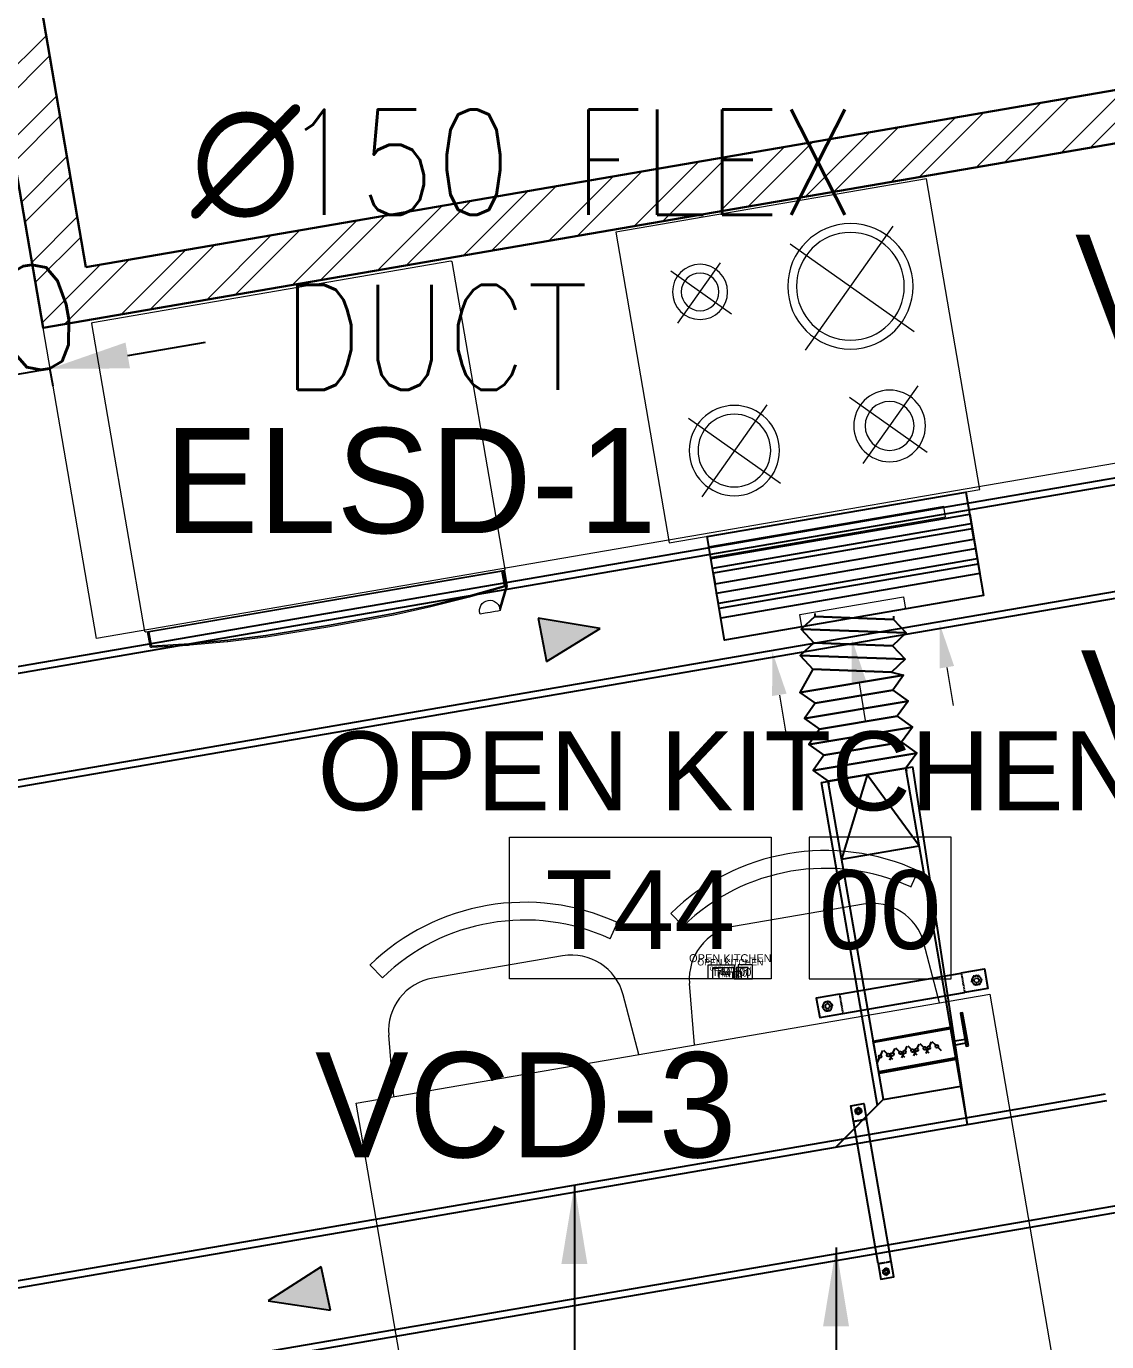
# Model space of a CAD drawing. Header units: millimetres. Extents: x -9226 to 166212, y -13 to 97274.
# Drawn here: x 39631 to 41687, y 18729 to 21232 of the extents above; entities that cross this region are included whole.
import ezdxf
from ezdxf.enums import TextEntityAlignment as Align

# ---------------------------------------------------------------- set-up
doc = ezdxf.new("R2010")
doc.units = ezdxf.units.MM
doc.linetypes.add('23491-GN-XR-PLOT LIMIT$0$DASHED', pattern=[0.75, 0.5, -0.25])
doc.linetypes.add('HIDDEN', pattern=[9.525, 6.35, -3.175])
doc.layers.get('0').update_dxf_attribs({"color": 8})
doc.layers.get('Defpoints').update_dxf_attribs({"color": 8})
for name, color, linetype in [('-EAD', 30, 'Continuous'), ('-TEXT', 7, 'Continuous'), ('1.INS', 8, 'Continuous'), ('1.support 2', 7, 'Continuous'), ('23491-GN-XR-PLOT LIMIT$0$ARCADE', 8, 'Continuous'), ('23491-GN-XR-PLOT LIMIT$0$BUILDING', 8, 'Continuous'), ('23491-GN-XR-PLOT LIMIT$0$PODIUM', 8, 'Continuous'), ('23491-GN-XR-PLOT LIMIT$0$RETAIL', 8, 'Continuous'), ('EAD', 30, 'Continuous'), ('ETA-AC-SUPPORT', 25, 'Continuous'), ('FAD', 3, 'Continuous'), ('HVAC-VOL-SPD-S01-M-01-0400 R-01$0$HVAC-VOL-SPD-S01-M-01-0400 R-01$0$000-VL-M-SAD ATD', 3, 'Continuous'), ('HVAC-VOL-SPD-S01-M-01-0400 R-01$0$HVAC-VOL-SPD-S01-M-01-0400 R-01$0$SLOTTED DIFFUSER', 171, 'Continuous'), ('IZ-AC-VCD', 4, 'Continuous'), ('VCD SHE', 7, 'Continuous')]:
    doc.layers.add(name, color=color, linetype=linetype)
for name, color, linetype, lineweight in [('1.XREF', 8, 'Continuous', 9), ('23491-XR-AR-2ND FLOOR PLAN$0$23491-XR-AR-2ND FLOOR PLAN$0$23491-XR-AR-TYP-FLOOR$0$A-EQUP-KITN-PLAN', 8, 'Continuous', 9), ('23491-XR-AR-2ND FLOOR PLAN$0$23491-XR-AR-2ND FLOOR PLAN$0$A-WALL', 8, 'Continuous', 30), ('23491-XR-AR-2ND FLOOR PLAN$0$23491-XR-AR-TYP-FLOOR$0$A-FURN-FREE-PLAN', 8, 'Continuous', 5), ('23491-XR-AR-2ND FLOOR PLAN$0$23491-XR-AR-TYP-FLOOR$0$A-WALL-PATT', 8, 'Continuous', 5), ('23491-XR-AR-2ND FLOOR PLAN$0$A-FLOR-IDEN', 8, 'Continuous', 9), ('23491-XR-AR-2ND FLOOR PLAN$0$A-FLOR-IDEN @ 10', 8, 'Continuous', 9), ('23491-XR-AR-2ND FLOOR PLAN$0$A-FLOR-IDEN @ 100', 8, 'Continuous', 9), ('23491-XR-AR-2ND FLOOR PLAN$0$A-FLOR-IDEN @ 5', 8, 'Continuous', 9), ('23491-XR-AR-2ND FLOOR PLAN$0$A-FLOR-IDEN @ 8', 8, 'Continuous', 9), ('23491-XR-AR-2ND FLOOR PLAN$0$A-WALL-CAVI', 8, 'Continuous', 15), ('A-ANNO-DIMS', 8, 'Continuous', 9), ('DLI', 7, 'Continuous', 5), ('HVAC-VOL-SPD-S01-M-01-0400 R-01$0$HVAC-VOL-SPD-S01-M-01-0400 R-01$0$000-VL-M-FLEXIBLE', 251, 'Continuous', 15), ('HVAC-VOL-SPD-S01-M-01-0400 R-01$0$HVAC-VOL-SPD-S01-M-01-0400 R-01$0$000-VL-M-RAD ATD', 150, 'Continuous', 20)]:
    doc.layers.add(name, color=color, linetype=linetype, lineweight=lineweight)
doc.styles.add('23491-XR-AR-2ND FLOOR PLAN$0$SDC-TEXT_4_2', font='arial.ttf')
doc.styles.add('JSE', font='romans.shx', dxfattribs={"width": 0.85})
doc.styles.add('ROMANS', font='isocp.shx', dxfattribs={"width": 0.8})
doc.styles.add('SDC-TEXT-ARB', font='sdc-arb.shx', dxfattribs={"height": 0.5})
doc.styles.get("Standard").update_dxf_attribs({"font": 'romans.shx', "height": 200})
doc.dimstyles.new('ISO-25', dxfattribs={"dimtxt": 200, "dimasz": 150, "dimexe": 1.25, "dimexo": 0.625, "dimgap": 1, "dimtad": 1, "dimtoh": 1, "dimdec": 0, "dimrnd": 5, "dimtxsty": 'Standard', "dimcen": 2.5, "dimclrd": 256, "dimclre": 256, "dimclrt": 7, "dimadec": 0, "dimazin": 0, "dimtfac": 1, "dimtdec": 0, "dimtix": 1, "dimtmove": 2, "dimatfit": 3, "dimfxl": 1, "dimarcsym": 1})
doc.dimstyles.new('JSE', dxfattribs={"dimtxt": 50, "dimasz": 150, "dimexe": 0.18, "dimexo": 0.0625, "dimgap": 50, "dimtad": 0, "dimdec": 0, "dimrnd": 5, "dimzin": 0, "dimdsep": 46, "dimtxsty": 'ROMANS', "dimcen": 0.09, "dimclrd": 7, "dimclre": 7, "dimclrt": 7, "dimadec": 0, "dimazin": 0, "dimtfac": 1, "dimtdec": 0, "dimtofl": 0, "dimtmove": 0, "dimatfit": 3, "dimfxl": 1, "dimtolj": 1, "dimtzin": 0, "dimarcsym": 1})

# ---------------------------------------------------------------- blocks, each defined once
blk = doc.blocks.new('*U507')
at = {"color": 8, "linetype": 'ByBlock'}
for points in [[(1.3, 0), (-7, 0), (-7, 4.5), (1.3, 4.5)], [(2.5, 0), (7, 0), (7, 4.5), (2.5, 4.5)]]:
    blk.add_lwpolyline(points, close=True, dxfattribs=at)
at = {"color": 8, "linetype": 'ByBlock', "style": '23491-XR-AR-2ND FLOOR PLAN$0$SDC-TEXT_4_2'}
for tag, p in [('ROOM-NAME-2', (0, 9.95)), ('ROOM-NAME-1', (0, 6.6)), ('ROOM-NO.', (-2.85, 2.2)), ('ROOM-FINISH', (4.75, 2.2))]:
    blk.add_attdef(tag, text='', height=2.5, dxfattribs=at).set_placement(p, align=Align.MIDDLE_CENTER)
blk = doc.blocks.new('*U744')
at = {"layer": '23491-XR-AR-2ND FLOOR PLAN$0$A-FLOR-IDEN @ 10', "color": 8}
ref = blk.add_blockref('*U507', (40971.1, 19419.5), dxfattribs=dict(at, xscale=5.999999999999999, yscale=5.999999999999999, zscale=5.999999999999999))
ref.add_attrib('ROOM-NO.', 'T44', dxfattribs={"layer": '0', "color": 0, "linetype": 'ByBlock', "height": 15, "style": '23491-XR-AR-2ND FLOOR PLAN$0$SDC-TEXT_4_2'}).set_placement((40954, 19432.7), align=Align.MIDDLE_CENTER)
ref.add_attrib('ROOM-FINISH', '00', dxfattribs={"layer": '0', "color": 0, "linetype": 'ByBlock', "height": 15, "style": '23491-XR-AR-2ND FLOOR PLAN$0$SDC-TEXT_4_2'}).set_placement((40999.6, 19432.7), align=Align.MIDDLE_CENTER)
ref.add_attrib('ROOM-NAME-1', 'OPEN KITCHEN', dxfattribs={"layer": '0', "color": 0, "linetype": 'ByBlock', "height": 15, "style": '23491-XR-AR-2ND FLOOR PLAN$0$SDC-TEXT_4_2'}).set_placement((40971.1, 19459.1), align=Align.MIDDLE_CENTER)
at = {"layer": '23491-XR-AR-2ND FLOOR PLAN$0$A-FLOR-IDEN @ 100', "color": 8}
ref = blk.add_blockref('*U507', (40971.1, 19419.5), dxfattribs=dict(at, xscale=60, yscale=60, zscale=60))
ref.add_attrib('ROOM-NO.', 'T44', dxfattribs={"layer": '0', "color": 0, "linetype": 'ByBlock', "height": 150, "style": '23491-XR-AR-2ND FLOOR PLAN$0$SDC-TEXT_4_2'}).set_placement((40800.1, 19551.5), align=Align.MIDDLE_CENTER)
ref.add_attrib('ROOM-FINISH', '00', dxfattribs={"layer": '0', "color": 0, "linetype": 'ByBlock', "height": 150, "style": '23491-XR-AR-2ND FLOOR PLAN$0$SDC-TEXT_4_2'}).set_placement((41256.1, 19551.5), align=Align.MIDDLE_CENTER)
ref.add_attrib('ROOM-NAME-1', 'OPEN KITCHEN', dxfattribs={"layer": '0', "color": 0, "linetype": 'ByBlock', "height": 150, "style": '23491-XR-AR-2ND FLOOR PLAN$0$SDC-TEXT_4_2'}).set_placement((40971.1, 19815.5), align=Align.MIDDLE_CENTER)
at = {"layer": '23491-XR-AR-2ND FLOOR PLAN$0$A-FLOR-IDEN @ 5', "color": 8}
ref = blk.add_blockref('*U507', (40971.1, 19419.5), dxfattribs=dict(at, xscale=3, yscale=3, zscale=3))
ref.add_attrib('ROOM-NO.', 'T44', dxfattribs={"layer": '0', "color": 0, "linetype": 'ByBlock', "height": 7.5, "style": '23491-XR-AR-2ND FLOOR PLAN$0$SDC-TEXT_4_2'}).set_placement((40962.6, 19426.1), align=Align.MIDDLE_CENTER)
ref.add_attrib('ROOM-FINISH', '00', dxfattribs={"layer": '0', "color": 0, "linetype": 'ByBlock', "height": 7.5, "style": '23491-XR-AR-2ND FLOOR PLAN$0$SDC-TEXT_4_2'}).set_placement((40985.4, 19426.1), align=Align.MIDDLE_CENTER)
ref.add_attrib('ROOM-NAME-1', 'OPEN KITCHEN', dxfattribs={"layer": '0', "color": 0, "linetype": 'ByBlock', "height": 7.5, "style": '23491-XR-AR-2ND FLOOR PLAN$0$SDC-TEXT_4_2'}).set_placement((40971.1, 19439.3), align=Align.MIDDLE_CENTER)
at = {"layer": '23491-XR-AR-2ND FLOOR PLAN$0$A-FLOR-IDEN @ 8', "color": 8}
ref = blk.add_blockref('*U507', (40971.1, 19419.5), dxfattribs=dict(at, xscale=4.8, yscale=4.8, zscale=4.8))
ref.add_attrib('ROOM-NO.', 'T44', dxfattribs={"layer": '0', "color": 0, "linetype": 'ByBlock', "height": 12, "style": '23491-XR-AR-2ND FLOOR PLAN$0$SDC-TEXT_4_2'}).set_placement((40957.4, 19430.1), align=Align.MIDDLE_CENTER)
ref.add_attrib('ROOM-FINISH', '00', dxfattribs={"layer": '0', "color": 0, "linetype": 'ByBlock', "height": 12, "style": '23491-XR-AR-2ND FLOOR PLAN$0$SDC-TEXT_4_2'}).set_placement((40993.9, 19430.1), align=Align.MIDDLE_CENTER)
ref.add_attrib('ROOM-NAME-1', 'OPEN KITCHEN', dxfattribs={"layer": '0', "color": 0, "linetype": 'ByBlock', "height": 12, "style": '23491-XR-AR-2ND FLOOR PLAN$0$SDC-TEXT_4_2'}).set_placement((40971.1, 19451.2), align=Align.MIDDLE_CENTER)
blk = doc.blocks.new('23491-GN-XR-PLOT LIMIT')
at = {"layer": '23491-GN-XR-PLOT LIMIT$0$ARCADE', "color": 8}
blk.add_lwpolyline([(48271.7, 23525.6, 0.000496), (5000, 16088.4), (5000, 11014.2, -0.000526), (50902.2, 18902.5), (55000, 23715.1), (55000, 82243.6), (50763.6, 86480), (9264.6, 86480), (5000, 82215.4), (5000, 81480), (48692.6, 81480), (50500, 80172.6), (50500, 25555.4)], format="xyb", close=True, dxfattribs=at)
at = {"layer": '23491-GN-XR-PLOT LIMIT$0$BUILDING', "color": 8, "linetype": '23491-GN-XR-PLOT LIMIT$0$DASHED', "ltscale": 15, "flags": 128}
blk.add_lwpolyline([(48692.6, 81480), (11335.6, 81480), (10000, 80144.4), (10000, 6804.2, -0.000414), (46066.1, 13003.5), (50500, 17623.6), (50500, 80172.6)], format="xyb", close=True, dxfattribs=at)
at = {"layer": '23491-GN-XR-PLOT LIMIT$0$PODIUM', "color": 8, "linetype": '23491-GN-XR-PLOT LIMIT$0$DASHED', "ltscale": 15, "flags": 128}
blk.add_lwpolyline([(5000, 82215.4), (5000, 11014.2, -0.000526), (50902.2, 18902.5), (55000, 23715.1), (55000, 82243.6), (50763.6, 86480), (9264.6, 86480)], format="xyb", close=True, dxfattribs=at)
blk.add_lwpolyline([(5000, 82215.4), (5000, 11014.2, -0.000526), (50902.2, 18902.5), (55000, 23715.1), (55000, 82243.6), (50763.6, 86480), (9264.6, 86480)], format="xyb", close=True, dxfattribs=at)
at = {"layer": '23491-GN-XR-PLOT LIMIT$0$RETAIL', "color": 8}
blk.add_lwpolyline([(48271.7, 23525.6), (50500, 25555.4), (50500, 80172.6), (48692.6, 81480), (5000, 81480), (5000, 71480), (40000, 71480), (40000, 32256.2, 0.000401), (5000, 26236.7), (5000, 16088.4, -0.000496)], format="xyb", close=True, dxfattribs=at)
blk = doc.blocks.new('23491-XR-AR-2ND FLOOR PLAN$0$23491-XR-AR-2ND FLOOR PLAN$0$23491-XR-AR-TYP-FLOOR$0$Zone-6_30May22$0$TYP$0$2B+G+19+R Typical Floor$0$A$C07E35695')
at = {"color": 8}
for p, q in [((-0.6, 0.6), (0, 0.6)), ((-0.6, 0), (-0.6, 0.6)), ((0, 0.6), (0, 0)), ((-0.3722, 0.3722), (-0.5238, 0.5238)), ((-0.5231, 0.3722), (-0.3715, 0.5238)), ((-0.0868, 0.5132), (-0.2148, 0.3852)), ((-0.2102, 0.5132), (-0.0822, 0.3852)), ((-0.0781, 0.0781), (-0.2823, 0.2823)), ((-0.2762, 0.0781), (-0.072, 0.2823)), ((-0.5127, 0.1908), (-0.4129, 0.0911)), ((-0.4092, 0.1908), (-0.5089, 0.0911)), ((0, 0), (-0.6, 0))]:
    blk.add_line(p, q, dxfattribs=at)
for points in [[(-0.0731, 0.64), (-0.0731, 0.62), (-0.5269, 0.62), (-0.5269, 0.64)], [(-0.6, 0.6), (0, 0.6), (0, 0), (-0.6, 0)]]:
    blk.add_lwpolyline(points, close=True, dxfattribs=at)
for centre, radius in [((-0.4477, 0.4477), 0.0859), ((-0.4477, 0.4477), 0.0692), ((-0.1485, 0.4515), 0.0682), ((-0.1485, 0.4515), 0.0466), ((-0.1771, 0.1771), 0.1193), ((-0.1771, 0.1771), 0.1026), ((-0.4609, 0.1391), 0.0525), ((-0.4609, 0.1391), 0.0358)]:
    blk.add_circle(centre, radius, dxfattribs=at)
blk = doc.blocks.new('23491-XR-AR-2ND FLOOR PLAN$0$23491-XR-AR-2ND FLOOR PLAN$0$23491-XR-AR-TYP-FLOOR$0$Zone-6_30May22$0$A$C46154010')
at = {"color": 8}
for p, q in [((0.2868, 0.6717), (0.2865, 0.6673)), ((0.2865, 0.6673), (0.2872, 0.6632)), ((0.2965, 0.6717), (0.2868, 0.6717)), ((0.2872, 0.6632), (0.2888, 0.6592)), ((0.2888, 0.6592), (0.2911, 0.6557)), ((0.2911, 0.6557), (0.2942, 0.6528)), ((0.2942, 0.6528), (0.2979, 0.6505)), ((0.3013, 0.6717), (0.2965, 0.6717)), ((0.3062, 0.6717), (0.3013, 0.6717)), ((0.3159, 0.6717), (0.3062, 0.6717)), ((0.3145, 0.6505), (0.3182, 0.6528)), ((0.3208, 0.6717), (0.3159, 0.6717)), ((0.3182, 0.6528), (0.3213, 0.6557)), ((0.3256, 0.6717), (0.3208, 0.6717)), ((0.3213, 0.6557), (0.3236, 0.6592)), ((0.3236, 0.6592), (0.3252, 0.6632)), ((0.3252, 0.6632), (0.3258, 0.6662)), ((0.3258, 0.6707), (0.3256, 0.6717)), ((0.3465, 0.6283), (0.3258, 0.6707)), ((0.3258, 0.6707), (0.3258, 0.6662)), ((0.3258, 0.6662), (0.3258, 0.6707)), ((0.3258, 0.6662), (0.3445, 0.6278)), ((-0.3425, 0.6267), (-0.3426, 0.6256)), ((-0.3419, 0.6276), (-0.3425, 0.6267)), ((-0.341, 0.6283), (-0.3419, 0.6276)), ((-0.34, 0.6286), (-0.341, 0.6283)), ((-0.3401, 0.6262), (-0.2677, 0.634)), ((-0.2677, 0.634), (-0.3401, 0.6262)), ((-0.3401, 0.5982), (-0.3401, 0.6262)), ((-0.3401, 0.6262), (-0.3401, 0.5982)), ((-0.2704, 0.6363), (-0.34, 0.6286)), ((-0.2677, 0.6366), (-0.2704, 0.6363)), ((-0.1968, 0.6422), (-0.2677, 0.6366)), ((-0.2677, 0.634), (-0.195, 0.6395)), ((-0.195, 0.6395), (-0.2677, 0.634)), ((-0.195, 0.6423), (-0.1968, 0.6422)), ((-0.1229, 0.6457), (-0.195, 0.6423)), ((-0.195, 0.6395), (-0.1221, 0.6428)), ((-0.1221, 0.6428), (-0.195, 0.6395)), ((-0.1221, 0.6458), (-0.1229, 0.6457)), ((0.001, 0.6469), (-0.1221, 0.6458)), ((-0.1221, 0.6428), (0.0009, 0.6439)), ((0.0009, 0.6439), (-0.1221, 0.6428)), ((0.0009, 0.6439), (0.1239, 0.6428)), ((0.1239, 0.6428), (0.0009, 0.6439)), ((0.1239, 0.6458), (0.001, 0.6469)), ((0.125, 0.6457), (0.1239, 0.6458)), ((0.1239, 0.6428), (0.1967, 0.6395)), ((0.1967, 0.6395), (0.1239, 0.6428)), ((0.1969, 0.6423), (0.125, 0.6457)), ((0.1967, 0.6395), (0.2694, 0.634)), ((0.2694, 0.634), (0.1967, 0.6395)), ((0.2695, 0.6366), (0.1969, 0.6423)), ((0.2694, 0.634), (0.3417, 0.6263)), ((0.3417, 0.6263), (0.2694, 0.634)), ((0.2724, 0.6363), (0.2695, 0.6366)), ((0.3419, 0.6286), (0.2724, 0.6363)), ((0.2979, 0.6505), (0.302, 0.6491)), ((0.302, 0.6491), (0.3062, 0.6487)), ((0.3062, 0.6487), (0.3104, 0.6491)), ((0.3104, 0.6491), (0.3145, 0.6505)), ((0.3417, 0.6263), (0.3417, 0.5982)), ((0.3417, 0.5982), (0.3417, 0.6263)), ((0.3429, 0.6283), (0.3419, 0.6286)), ((0.3438, 0.6276), (0.3429, 0.6283)), ((0.3443, 0.6267), (0.3438, 0.6276)), ((0.3445, 0.6256), (0.3443, 0.6267)), ((0.3445, 0.6278), (0.3445, 0.5979)), ((0.3464, 0.5979), (0.3465, 0.6283)), ((-0.3426, 0.6256), (-0.3426, 0.5977)), ((0.3445, 0.5977), (0.3445, 0.6256)), ((-0.346, 0.5977), (-0.3475, 0.5962)), ((-0.3475, 0.5962), (-0.3475, 0.0015)), ((0.346, 0.5977), (-0.346, 0.5977)), ((-0.3426, 0.5977), (0.3445, 0.5977)), ((0.3417, 0.5982), (-0.3401, 0.5982)), ((-0.3401, 0.5982), (0.3417, 0.5982)), ((0.3445, 0.5979), (0.3464, 0.5979)), ((0.3475, 0.5962), (0.346, 0.5977)), ((0.3475, 0.0015), (0.3475, 0.5962)), ((-0.3475, 0.0015), (-0.346, 0)), ((-0.346, 0), (0.346, 0)), ((0.346, 0), (0.3475, 0.0015))]:
    blk.add_line(p, q, dxfattribs=at)
blk = doc.blocks.new('23491-XR-AR-2ND FLOOR PLAN')
at = {"layer": '23491-XR-AR-2ND FLOOR PLAN$0$23491-XR-AR-TYP-FLOOR$0$A-WALL-PATT'}
h = blk.add_hatch(dxfattribs=at)
h.set_pattern_fill('ANSI32', color=8, scale=10)
h.paths.add_polyline_path([(39561.3, 21250.2), (39659.9, 21267.1), (39744.6, 20774.2), (42307, 21214.6), (42324, 21116.1), (39663, 20658.8)])
at = {"layer": '23491-XR-AR-2ND FLOOR PLAN$0$23491-XR-AR-2ND FLOOR PLAN$0$23491-XR-AR-TYP-FLOOR$0$A-EQUP-KITN-PLAN', "color": 8}
for p, q in [((39764.6, 20067.5), (39663, 20658.8)), ((41834.2, 20423.2), (39764.6, 20067.5))]:
    blk.add_line(p, q, dxfattribs=at)
at = {"layer": '23491-XR-AR-2ND FLOOR PLAN$0$23491-XR-AR-2ND FLOOR PLAN$0$A-WALL', "color": 8}
for p, q in [((42307, 21214.7), (39744.6, 20774.3)), ((41831.2, 21031.4), (39663, 20658.8))]:
    blk.add_line(p, q, dxfattribs=at)
blk.add_lwpolyline([(39663, 20658.8), (39561.3, 21250.2), (39659.9, 21267.1), (39744.6, 20774.3)], dxfattribs=at)
at = {"layer": '23491-XR-AR-2ND FLOOR PLAN$0$23491-XR-AR-TYP-FLOOR$0$A-FURN-FREE-PLAN', "color": 8, "extrusion": (2.74618e-07, 4.18585e-08, 1)}
for p, q in [((41314.6, 19594.5, -1.5), (41328.7, 19625.3, -1.5)), ((41224.3, 19561.9, -1.5), (40977.3, 19519.4, -1.5)), ((40742.1, 19496.1, -1.5), (40756.2, 19526.9, -1.5)), ((40881.3, 19520.1, -1.5), (40857.7, 19544.3, -1.5)), ((41369.4, 19374.2, -1.5), (41339.6, 19487.7, -1.5)), ((40651.8, 19463.5, -1.5), (40404.8, 19421, -1.5)), ((40308.8, 19421.7, -1.5), (40285.3, 19446, -1.5)), ((40903.1, 19294, -1.5), (40893.4, 19411, -1.5)), ((40797, 19275.8, -1.5), (40767.1, 19389.3, -1.5)), ((40330.7, 19195.7, -1.5), (40320.9, 19312.6, -1.5))]:
    blk.add_line(p, q, dxfattribs=at)
at = {"layer": '23491-XR-AR-2ND FLOOR PLAN$0$23491-XR-AR-TYP-FLOOR$0$A-FURN-FREE-PLAN', "color": 8, "extrusion": (2.74618e-07, 4.18585e-08, 1), "elevation": 0}
blk.add_lwpolyline([(41599.3, 18607.2), (40393.8, 18400), (40259.2, 19183.4), (41464.7, 19390.5)], close=True, dxfattribs=at)
at = {"layer": '23491-XR-AR-2ND FLOOR PLAN$0$23491-XR-AR-TYP-FLOOR$0$A-FURN-FREE-PLAN', "color": 8, "extrusion": (2.74618e-07, 4.18585e-08, 1)}
for centre, radius, start, end in [((41152.3, 19240.7, 0), 423.1, 65.3704, 134.1311), ((41152.3, 19240.7, 0), 389.3, 65.3704, 134.1311), ((40579.9, 19142.3, 0), 423.1, 65.3704, 134.1311), ((40579.9, 19142.3, 0), 389.3, 65.3704, 134.1311), ((41241.5, 19461.9, 0), 101.5, 14.7205, 99.7507), ((40994.5, 19419.4, 0), 101.5, 99.7507, 184.781), ((40669, 19363.5, 0), 101.5, 14.7205, 99.7507), ((40422, 19321, 0), 101.5, 99.7507, 184.781)]:
    blk.add_arc(centre, radius, start, end, dxfattribs=at)
at = {"layer": '23491-XR-AR-2ND FLOOR PLAN$0$23491-XR-AR-2ND FLOOR PLAN$0$23491-XR-AR-TYP-FLOOR$0$A-EQUP-KITN-PLAN', "color": 8}
for name, p, xscale, yscale, zscale, rotation in [('23491-XR-AR-2ND FLOOR PLAN$0$23491-XR-AR-2ND FLOOR PLAN$0$23491-XR-AR-TYP-FLOOR$0$Zone-6_30May22$0$TYP$0$2B+G+19+R Typical Floor$0$A$C07E35695', (41344.2, 20942.1), -1000.000000000008, 1000.000000000008, 1000.000000000004, 189.7502716506142), ('23491-XR-AR-2ND FLOOR PLAN$0$23491-XR-AR-2ND FLOOR PLAN$0$23491-XR-AR-TYP-FLOOR$0$Zone-6_30May22$0$A$C46154010', (40098.4, 20727.3, 0), -1000.000000000005, 1000.000000000005, 1000.000000000005, 189.7502717617932)]:
    blk.add_blockref(name, p, dxfattribs=dict(at, xscale=xscale, yscale=yscale, zscale=zscale, rotation=rotation))
at = {"layer": '23491-XR-AR-2ND FLOOR PLAN$0$A-FLOR-IDEN'}
blk.add_blockref('*U744', (0, 0), dxfattribs=at)
at = {"layer": '23491-XR-AR-2ND FLOOR PLAN$0$A-WALL-CAVI', "color": 8}
blk.add_blockref('23491-GN-XR-PLOT LIMIT', (0, 0), dxfattribs=at)
blk = doc.blocks.new('XREF')
at = {"layer": 'A-ANNO-DIMS', "color": 8}
blk.add_blockref('23491-XR-AR-2ND FLOOR PLAN', (0, 0), dxfattribs=at)
blk = doc.blocks.new('HVAC-VOL-SPD-S01-M-01-0400 R-01$0$HVAC-VOL-SPD-S01-M-01-0400 R-01$0$A$C2F9C6816')
blk.add_hatch(color=256).paths.add_polyline_path([(-198.8, -78.6), (-398.8, -153.6), (-198.8, -228.6)])
for p, q in [((-198.8, -78.6), (-398.8, -153.6)), ((-198.8, -228.6), (-198.8, -78.6)), ((-398.8, -153.6), (-198.8, -228.6))]:
    blk.add_line(p, q)
blk = doc.blocks.new('t')
at = {"layer": 'ETA-AC-SUPPORT', "color": 7, "linetype": 'HIDDEN', "ltscale": 0.3, "extrusion": (2.40653e-07, 5.25136e-08, 1)}
for p, q in [((4429.3, -9484.4, 0), (4379.3, -9484.4, 0)), ((4392.9, -9513, 0), (4404.3, -9506.4, 0)), ((4392.9, -9526.2, 0), (4392.9, -9513, 0)), ((4392.9, -9526.2, 0), (4404.3, -9532.9, 0)), ((4415.8, -9513, 0), (4404.3, -9506.4, 0)), ((4415.8, -9526.2, 0), (4404.3, -9532.9, 0)), ((4415.8, -9526.2, 0), (4415.8, -9513, 0))]:
    blk.add_line(p, q, dxfattribs=at)
at = {"layer": 'ETA-AC-SUPPORT', "color": 7, "linetype": 'Continuous', "ltscale": 0.3, "extrusion": (2.40653e-07, 5.25136e-08, 1), "elevation": 0}
blk.add_lwpolyline([(4429.3, -9484.4), (4429.3, -9543.9), (4379.3, -9543.9), (4379.3, -9484.4)], dxfattribs=at)
at = {"layer": 'ETA-AC-SUPPORT', "color": 7, "linetype": 'HIDDEN', "ltscale": 0.3, "extrusion": (2.40653e-07, 5.25136e-08, 1)}
for radius in [11.5, 6]:
    blk.add_circle((4404.3, -9519.6, 0), radius, dxfattribs=at)
blk = doc.blocks.new('*U549')
at = {"layer": 'ETA-AC-SUPPORT', "color": 7, "linetype": 'Continuous', "ltscale": 0.3, "extrusion": (2.40653e-07, 5.25136e-08, 1)}
for p, q in [((4404.3, -9239.6, 0), (4404.3, -9514.1, 0)), ((4429.3, -9239.6, 0), (4429.3, -9514.1, 0))]:
    blk.add_line(p, q, dxfattribs=at)
at = {"color": 7, "linetype": 'Continuous', "xscale": -0.5, "yscale": 0.5, "zscale": 0.5, "rotation": 180}
blk.add_blockref('t', (2214.7, -13981.8, 0), dxfattribs=at)
at = {"color": 7, "linetype": 'Continuous', "xscale": 0.5, "yscale": 0.5, "zscale": 0.5}
blk.add_blockref('t', (2214.7, -4771.9, 0), dxfattribs=at)
blk = doc.blocks.new('*U554')
at = {"layer": 'ETA-AC-SUPPORT', "color": 7, "linetype": 'Continuous', "ltscale": 0.3, "extrusion": (2.40653e-07, 5.25136e-08, 1)}
for p, q in [((4404.3, -9357.5, 0), (4404.3, -9514.1, 0)), ((4429.3, -9357.5, 0), (4429.3, -9514.1, 0))]:
    blk.add_line(p, q, dxfattribs=at)
at = {"color": 7, "linetype": 'Continuous', "xscale": -0.5, "yscale": 0.5, "zscale": 0.5, "rotation": 180}
blk.add_blockref('t', (2214.7, -14099.7, 0), dxfattribs=at)
at = {"color": 7, "linetype": 'Continuous', "xscale": 0.5, "yscale": 0.5, "zscale": 0.5}
blk.add_blockref('t', (2214.7, -4771.9, 0), dxfattribs=at)
blk = doc.blocks.new('*U545')
at = {"layer": 'IZ-AC-VCD', "color": 5, "extrusion": (0, 0, -1)}
for p, q in [((41.5, 367.5), (41.5, 316.7)), ((58.5, 316.7), (58.5, 367.5))]:
    blk.add_line(p, q, dxfattribs=at)
at = {"layer": 'IZ-AC-VCD', "color": 5}
for p, q in [((-10, 316.7), (-10, 0)), ((110, 316.7), (110, 0))]:
    blk.add_line(p, q, dxfattribs=at)
for points in [[(29.2, 375.9), (165.1, 375.9), (165.1, 367.5), (29.2, 367.5)], [(-16.7, 0), (116.7, 0), (116.7, 316.7), (-16.7, 316.7)]]:
    blk.add_lwpolyline(points, close=True, dxfattribs=at)
at = {"layer": 'IZ-AC-VCD', "color": 7, "extrusion": (0, 0, -1)}
for points in [[(-28.6, 264.9), (-45.1, 253.4)], [(-28.6, 214.9), (-45.1, 203.4)], [(-28.6, 201.8), (-45.1, 213.2)], [(-54.9, 246.6), (-71.4, 235.1)], [(-54.9, 220.1), (-71.4, 231.5)], [(-28.6, 164.9), (-45.1, 153.4)], [(-28.6, 151.8), (-45.1, 163.2)], [(-54.9, 196.6), (-71.4, 185.1)], [(-54.9, 170.1), (-71.4, 181.5)], [(-28.6, 114.9), (-45.1, 103.4)], [(-28.6, 101.8), (-45.1, 113.2)], [(-54.9, 146.6), (-71.4, 135.1)], [(-54.9, 120.1), (-71.4, 131.5)], [(-28.6, 64.9), (-45.1, 53.4)], [(-28.6, 51.8), (-45.1, 63.2)], [(-54.9, 96.6), (-71.4, 85.1)], [(-54.9, 70.1), (-71.4, 81.5)], [(-28.6, 1.8), (-45.1, 13.2)], [(-54.9, 46.6), (-71.4, 35.1)], [(-54.9, 20.1), (-71.4, 31.5)]]:
    blk.add_lwpolyline(points, dxfattribs=at)
for centre in [(-50, 250), (-50, 216.7), (-50, 200), (-50, 166.7), (-50, 150), (-50, 116.7), (-50, 100), (-50, 66.7), (-50, 50), (-50, 16.7)]:
    blk.add_circle(centre, 6, dxfattribs=at)
blk = doc.blocks.new('*D444')
at = {"layer": 'Defpoints', "color": 0, "transparency": 16777216}
for p in [(39682.2, 20546.9), (39320.9, 20519.6), (39326.7, 20485.8, 0)]:
    blk.add_point(p, dxfattribs=at)
at = {"layer": 'VCD SHE', "lineweight": -2, "transparency": 16777216}
for p, q in [((39824.2, 20606.1), (39972.1, 20631.5)), ((39676.4, 20580.7), (39320.9, 20519.6)), ((39682.1, 20547.6), (39676.2, 20581.9)), ((39326.5, 20486.5), (39320.6, 20520.8)), ((39173, 20494.1), (39025.2, 20468.7))]:
    blk.add_line(p, q, dxfattribs=at)
at = {"layer": 'VCD SHE', "transparency": 16777216}
for points in [[(39820, 20630.7), (39828.5, 20581.4), (39676.4, 20580.7)], [(39168.8, 20518.8), (39177.3, 20469.5), (39320.9, 20519.6)]]:
    blk.add_solid(points, dxfattribs=at)
at = {"layer": 'VCD SHE', "color": 7, "transparency": 16777216, "insert": (39481.5, 20649.6), "char_height": 200, "attachment_point": 5, "rotation": 9.7508}
blk.add_mtext('360', dxfattribs=at)
blk = doc.blocks.new('RGE')
at = {"layer": 'HVAC-VOL-SPD-S01-M-01-0400 R-01$0$HVAC-VOL-SPD-S01-M-01-0400 R-01$0$000-VL-M-FLEXIBLE', "color": 30, "linetype": 'ByBlock', "lineweight": -2, "extrusion": (1.67917e-07, -3.45697e-10, 1), "elevation": 0}
blk.add_lwpolyline([(233945.6, 241620), (233946, 241820), (233922.3, 241820), (233921.9, 241620)], close=True, dxfattribs=at)
at = {"layer": 'HVAC-VOL-SPD-S01-M-01-0400 R-01$0$HVAC-VOL-SPD-S01-M-01-0400 R-01$0$000-VL-M-RAD ATD', "color": 30, "extrusion": (-1.67917e-07, -3.45697e-10, 1)}
for p, q in [((234067.5, 241883.4, 0), (234140.4, 241883.6, 0)), ((234069, 241730.1, 0), (234141.9, 241730.2, 0)), ((234068.1, 241560.4, 0), (234141.1, 241560.5, 0))]:
    blk.add_line(p, q, dxfattribs=at)
for points in [[(234066.6, 241897.4, 0), (233983.1, 241883.3, 0), (234066.7, 241869.5, 0)], [(234068.1, 241744, 0), (233984.6, 241729.9, 0), (234068.1, 241716.2, 0)], [(234067.3, 241574.3, 0), (233983.8, 241560.2, 0), (234067.3, 241546.4, 0)]]:
    blk.add_solid(points, dxfattribs=at)
at = {"layer": 'HVAC-VOL-SPD-S01-M-01-0400 R-01$0$HVAC-VOL-SPD-S01-M-01-0400 R-01$0$000-VL-M-SAD ATD', "color": 30, "extrusion": (1.67917e-07, -3.45697e-10, 1), "elevation": 0}
blk.add_lwpolyline([(233746.8, 241969.5), (233744.6, 241469.5), (233944.6, 241469.1), (233946.8, 241969.1)], close=True, dxfattribs=at)
at = {"layer": 'HVAC-VOL-SPD-S01-M-01-0400 R-01$0$HVAC-VOL-SPD-S01-M-01-0400 R-01$0$SLOTTED DIFFUSER', "color": 30, "extrusion": (1.67917e-07, -3.45697e-10, 1), "elevation": 0}
blk.add_lwpolyline([(233789.3, 241969.4), (233787.1, 241469.4), (233902.1, 241469.2), (233904.3, 241969.2)], close=True, dxfattribs=at)
at = {"layer": 'HVAC-VOL-SPD-S01-M-01-0400 R-01$0$HVAC-VOL-SPD-S01-M-01-0400 R-01$0$SLOTTED DIFFUSER', "color": 30, "linetype": 'Continuous', "ltscale": 100, "extrusion": (1.67917e-07, -3.45697e-10, 1), "elevation": 0}
for points in [[(233807.8, 241969.4), (233805.6, 241469.4), (233883.6, 241469.2), (233885.8, 241969.2)], [(233837.8, 241969.3), (233835.6, 241469.3), (233815.6, 241469.3), (233817.8, 241969.3)], [(233855.8, 241969.3), (233853.6, 241469.3), (233873.6, 241469.2), (233875.8, 241969.2)]]:
    blk.add_lwpolyline(points, close=True, dxfattribs=at)

msp = doc.modelspace()

# ---------------------------------------------------------------- block references
at = {"layer": '1.XREF'}
msp.add_blockref('XREF', (0, 0), dxfattribs=at)

# ---------------------------------------------------------------- next in the draw order: linework, layer by layer
at = {"color": 1}
for points in [[(41131.9, 20115.1), (41131.7, 20109.1), (41281.6, 20103.8), (41305.7, 20077.9), (41105.8, 20084.9), (41129.9, 20059), (41279.8, 20053.7), (41304, 20027.8), (41104, 20034.8), (41128.2, 20008.9), (41278.1, 20003.6), (41301, 19997.8), (41103.7, 19964.6), (41132.5, 19944.1), (41280.5, 19968.9), (41309.3, 19948.4), (41112, 19915.2), (41140.8, 19894.6), (41288.8, 19919.5), (41317.6, 19898.9), (41120.3, 19865.8), (41149.2, 19845.2), (41297.1, 19870.1), (41325.9, 19849.5), (41128.6, 19816.3), (41157.5, 19795.8), (41305.4, 19820.6), (41306.4, 19814.7)], [(41281.8, 20109.8), (41281.6, 20103.8), (41131.7, 20109.1), (41105.8, 20084.9), (41305.7, 20077.9), (41279.8, 20053.7), (41129.9, 20059), (41104, 20034.8), (41304, 20027.8), (41278.1, 20003.6), (41128.2, 20008.9), (41103.7, 19964.6), (41301, 19997.8), (41280.5, 19968.9), (41132.5, 19944.1), (41112, 19915.2), (41309.3, 19948.4), (41288.8, 19919.5), (41140.8, 19894.6), (41120.3, 19865.8), (41317.6, 19898.9), (41297.1, 19870.1), (41149.2, 19845.2), (41128.6, 19816.3), (41325.9, 19849.5), (41305.4, 19820.6), (41157.5, 19795.8), (41158.5, 19789.9)]]:
    msp.add_lwpolyline(points, dxfattribs=at)
at = {"layer": '1.INS', "extrusion": (-0.000514324, -8.83852e-05, 1)}
for points, elevation in [([(39499.4, 19994.4), (43157, 20622.9)], -22.1), ([(39537.7, 19771.6), (43195.3, 20400.2)], -22.2), ([(42133.9, 19278.1), (42031.6, 19945.6)], 1387138.7), ([(41964.4, 19301.4), (41858.2, 19915.8)], 1387138.7), ([(39949.4, 18902.7), (42398.7, 19323.6)], 1387138.7), ([(39987.7, 18680), (42436.9, 19100.9)], 1387138.7)]:
    msp.add_lwpolyline(points, dxfattribs=dict(at, elevation=elevation))
at = {"layer": 'EAD'}
for points, elevation in [([(41144.7, 19793.2), (41318.2, 19823)], 1387161.8), ([(41262.3, 19190.1), (41410.2, 19215.6)], 1387161.7), ([(41262.3, 19190.1), (41171.8, 19099.6)], 1387161.7)]:
    msp.add_lwpolyline(points, dxfattribs=dict(at, elevation=elevation))
at = {"layer": 'EAD', "extrusion": (-0.000514324, -8.83852e-05, 1), "elevation": 1387138.7}
for points in [[(42044.2, 19795.5), (41944.9, 19930.7), (41896.4, 19770.1)], [(42136.1, 19265.3), (42018.8, 19943.4)], [(41975.8, 19312.7), (41871, 19918)], [(41896.4, 19770.1), (42044.2, 19795.5)], [(39951.6, 18889.9), (42400.9, 19310.8)], [(39985.5, 18692.8), (42434.7, 19113.7)]]:
    msp.add_lwpolyline(points, dxfattribs=at)
at = {"layer": 'FAD', "extrusion": (-0.000514324, -8.83852e-05, 1)}
for points, elevation in [([(39501.6, 19981.6), (43159.2, 20610.1)], -22.1), ([(39535.5, 19784.5), (43193.1, 20413)], -22.2)]:
    msp.add_lwpolyline(points, dxfattribs=dict(at, elevation=elevation))

# ---------------------------------------------------------------- next in the draw order: block references
at = {"layer": '-EAD', "extrusion": (-3.51525e-05, -1.77637e-06, 1), "xscale": 0.5613210269334032, "yscale": 0.5613210269334032, "zscale": 0.5613210269334032, "rotation": 12.08201195408125}
msp.add_blockref('HVAC-VOL-SPD-S01-M-01-0400 R-01$0$HVAC-VOL-SPD-S01-M-01-0400 R-01$0$A$C2F9C6816', (41931.8, 19021, 46640434.4), dxfattribs=at)
at = {"layer": '1.support 2', "linetype": 'ByBlock', "extrusion": (-0.00046055, -0.000609111, 1), "xscale": 1.502387293135984, "yscale": 1.502387293135984, "zscale": 1.502387293135984, "rotation": 99.82365510183524}
msp.add_blockref('*U554', (29100.6, 11280, 1387160.2), dxfattribs=at)
at = {"layer": '1.support 2', "linetype": 'ByBlock', "extrusion": (6.40101e-06, -3.46104e-05, 1), "xscale": 1.001591528757322, "yscale": 1.001591528757322, "zscale": 1.001591528757322, "rotation": 189.8236558621095}
msp.add_blockref('*U549', (47202.6, 10516.1, -0.4), dxfattribs=at)
at = {"layer": 'DLI', "extrusion": (-0.000522, -4.37201e-05, 1), "xscale": -1, "rotation": 99.50056784570012}
msp.add_blockref('RGE', (240995.8, 290741, -22.4), dxfattribs=at)
at = {"layer": 'FAD', "color": 3, "extrusion": (3.51799e-05, 1.1075e-06, 1), "xscale": 0.5613210269334031, "yscale": 0.5613210269334031, "zscale": 0.5613210269334031, "rotation": 190.9922651950696}
msp.add_blockref('HVAC-VOL-SPD-S01-M-01-0400 R-01$0$HVAC-VOL-SPD-S01-M-01-0400 R-01$0$A$C2F9C6816', (40520.3, 19959.1, 1.5), dxfattribs=at)
at = {"layer": 'IZ-AC-VCD', "extrusion": (-9.45082e-05, 0.000543657, 1), "xscale": -0.4695684231146252, "yscale": 0.4695684231146247, "zscale": 0.469568423114619, "rotation": 280.2069286174122}
msp.add_blockref('*U545', (41515, 17739.2, 2774303.3), dxfattribs=at)

# ---------------------------------------------------------------- next in the draw order: texts
at = {"layer": '-TEXT', "extrusion": (3.5195e-05, 4.02055e-07, 1), "insert": (40118, 21073.8, -8.7), "char_height": 200, "width": 2536.527, "attachment_point": 1, "text_direction": (1, 0, -3.5e-05), "style": 'JSE'}
msp.add_mtext('150 FLEX\\PDUCT', dxfattribs=at)
at = {"layer": 'VCD SHE', "style": 'SDC-TEXT-ARB'}
for s, p in [('∅', (39945, 20879.5, 0)), ('VCD-1', (41627, 20636, 1.7)), ('ELSD-1', (39894.4, 20268)), ('VCD-7', (41637.5, 19845, 1.7)), ('VCD-3', (40180.6, 19080))]:
    msp.add_text(s, height=200, dxfattribs=at).set_placement(p)

# ---------------------------------------------------------------- next in the draw order: dimensions: what is measured, and where the dimension line sits
at = {"layer": 'VCD SHE'}
dim = msp.add_aligned_dim(p1=(39682.2, 20546.9), p2=(39326.7, 20485.8, 0), distance=-34.2, dimstyle='ISO-25', dxfattribs=at)
dim.commit()
dim.dimension.update_dxf_attribs({"geometry": '*D444', "text_midpoint": (39481.5, 20649.6)})

# ---------------------------------------------------------------- next in the draw order: leaders
at = {"layer": '1.INS'}
msp.add_leader([(41172.3, 18908.6), (41172.3, 17733.1), (45299.2, 17733.1)], dimstyle='JSE', override={"dimgap": 50, "dimtad": 0}, dxfattribs=at)
at = {"layer": 'FAD'}
for points in [[(35725.5, 21664.8, 5.8), (35725.5, 14768.7, 5.8), (45299.2, 14768.7, 5.8)], [(37160.3, 21089.1), (37160.3, 16173.7), (45299.2, 16173.7)], [(33286.9, 20166.9, 0), (33286.9, 11692.8, 0), (45299.2, 11692.8, 0)], [(35284.1, 20160.3, 0), (35271.1, 13753.8, 0), (45299.3, 13754, 0)]]:
    msp.add_leader(points, dimstyle='JSE', override={"dimgap": 50, "dimtad": 0}, dxfattribs=at)
at = {"layer": 'VCD SHE'}
msp.add_leader([(40674.3, 19027.3, 1387133.7), (40674.3, 17341, 1387133.7), (40062.5, 17341, 1387133.7)], dimstyle='JSE', override={"dimgap": 50, "dimtad": 0}, dxfattribs=at)

doc.saveas('drawing.dxf')
